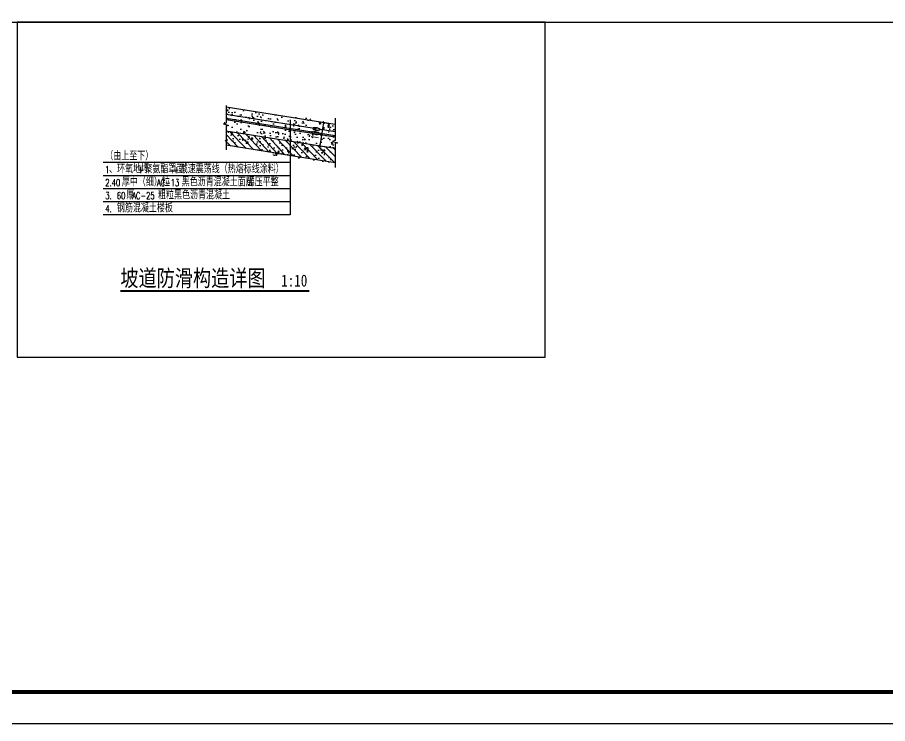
# Model space of a CAD drawing. Header units: millimetres. Extents: x 434053 to 1059003, y -2417481 to 936527.
# Drawn here: x 581645 to 609167, y -2067164 to -2044818 of the extents above; entities that cross this region are included whole.
import ezdxf

# ---------------------------------------------------------------- set-up
doc = ezdxf.new("R2010")
doc.units = ezdxf.units.MM
doc.header["$LTSCALE"] = 1000
doc.header["$MEASUREMENT"] = 0
doc.layers.get('Defpoints').update_dxf_attribs({"color": 6})
for name, color, linetype in [('6', 6, 'Continuous'), ('A-ANNO-TTLB', 7, 'Continuous'), ('COLUMN', 5, 'Continuous'), ('DIM_LEAD', 3, 'Continuous'), ('DIM_SYMB', 3, 'Continuous'), ('PUB_DIM', 83, 'Continuous'), ('PUB_TEXT', 7, 'Continuous'), ('材料填充', 251, 'Continuous')]:
    doc.layers.add(name, color=color, linetype=linetype)
doc.styles.add('-黑体', font='simhei.ttf', dxfattribs={"width": 0.8})
doc.styles.add('_TCH_DIM', font='SIMPLEX.shx', dxfattribs={"width": 0.8, "height": 3, "bigfont": 'GBCBIG.shx'})
doc.styles.add('_TCH_DIM_T3', font='SIMPLEX', dxfattribs={"width": 0.7058823529411765, "bigfont": 'GBCBIG'})
doc.styles.add('宋体', font='', dxfattribs={"width": 0.8})
doc.styles.get('宋体').set_extended_font_data('SimSun')
doc.dimstyles.new('_TCH_ARCH&&10', dxfattribs={"dimtxt": 29.75, "dimasz": 10, "dimexe": 25, "dimexo": 30, "dimgap": 10, "dimtad": 1, "dimdec": 0, "dimzin": 0, "dimdsep": 46, "dimtxsty": '_TCH_DIM_T3', "dimblk": 'ARCHTICK', "dimcen": 0.09, "dimclrt": 7, "dimazin": 2, "dimtfac": 1, "dimtdec": 0, "dimtix": 1, "dimtmove": 2, "dimatfit": 3, "dimfxl": 1, "dimtolj": 1, "dimtzin": 0, "dimarcsym": 0})

# ---------------------------------------------------------------- blocks, each defined once
blk = doc.blocks.new('sgsh')
at = {"layer": 'A-ANNO-TTLB'}
blk.add_lwpolyline([(1.164153218269348e-10, 42049.99999999965), (1.164153218269348e-10, -10500.00000000035), (29700.00000000012, -10500.00000000035), (29700.00000000012, 42049.99999999965)], close=True, dxfattribs=at)
at = {"layer": 'A-ANNO-TTLB', "const_width": 60}
blk.add_lwpolyline([(500.0000000001164, 40799.99999999965), (500.0000000001164, -10000.00000000035), (29200.00000000012, -10000.00000000035), (29200.00000000012, 40799.99999999965)], close=True, dxfattribs=at)
blk = doc.blocks.new('2q-_ArchTick')
at = {"color": 0, "linetype": 'ByBlock', "const_width": 0.4}
blk.add_lwpolyline([(-0.5, -0.5), (0.5, 0.5)], dxfattribs=at)
blk = doc.blocks.new('*D209')
at = {"layer": 'Defpoints', "color": 0, "transparency": 16777216}
for p in [(55530559.61916503, 107480281.3878332), (55530596.7429979, 107480275.4480199), (55530543.82011493, 107480182.64377)]:
    blk.add_point(p, dxfattribs=at)
at = {"layer": 'PUB_DIM', "color": 0, "lineweight": -2, "transparency": 16777216}
for p, q in [((55530580.94394779, 107480176.7039568), (55530596.7429979, 107480275.4480199)), ((55530589.24238399, 107480276.6481182), (55530621.42901368, 107480271.4982574)), ((55530573.44333389, 107480177.904055), (55530605.62996358, 107480172.7541942))]:
    blk.add_line(p, q, dxfattribs=at)
at = {"layer": 'PUB_DIM', "color": 0, "lineweight": -2, "transparency": 16777216, "xscale": 10, "yscale": 10, "zscale": 10}
for p, rotation in [((55530596.7429979, 107480275.4480199), 80.90972308018934), ((55530580.94394779, 107480176.7039568), 260.9097230801893)]:
    blk.add_blockref('2q-_ArchTick', p, dxfattribs=dict(at, rotation=rotation))
at = {"layer": 'PUB_DIM', "color": 7, "transparency": 16777216, "insert": (55530561.68885545, 107480230.4207271), "char_height": 29.75, "attachment_point": 5, "rotation": 80.90972308018935, "style": '_TCH_DIM_T3'}
blk.add_mtext('\\A1;100', dxfattribs=at)
blk = doc.blocks.new('_ArchTick')
at = {"color": 0, "linetype": 'ByBlock', "const_width": 0.4}
blk.add_lwpolyline([(-0.5, -0.5), (0.5, 0.5)], dxfattribs=at)
blk = doc.blocks.new('2q-汽车坡道构造大样')
at = {"layer": '材料填充'}
h = blk.add_hatch(dxfattribs=at)
h.set_pattern_fill('AN33C', color=256, scale=100, angle=15, style=0)
h.set_pattern_definition([(115, (55614605.44524632, 107489982.8700358), (-70.90615821972206, 12.50266877163203), [7.5, -82.5]), (170, (55614605.44524632, 107489982.8700358), (32.87051463467118, 69.06503205999034), [5.999999999999988, -65.9999999999998]), (64.54860000000002, (55614599.53640011, 107489983.9119253), (-38.03570686159593, 81.56767050996564), [6.374019000000001, -70.1142112]), (118.8158, (55614610.62162723, 107490002.1885524), (-107.3715164978284, 11.63432184171933), [11.25, -123.75]), (68.36440000000016, (55614601.67400028, 107490003.1580736), (-65.06945889949544, 118.2834118295511), [9.56102879999999, -105.1712999999999]), (173.8158, (55614610.62162723, 107490002.1885524), (-65.06936655460508, 118.2834626635495), [8.99999999999996, -98.99999999999967]), (144, (55614599.66827374, 107489999.9471137), (-68.07733743575362, -23.44090714012446), [7.5, -82.5]), (199, (55614599.66827374, 107489999.9471137), (-4.734192082007642, 76.34157983121833), [5.999999999999992, -65.99999999999987]), (93.54859999999988, (55614593.99516352, 107489997.9937011), (-72.81157016044372, 52.90061549409754), [6.374019000000002, -70.1142112]), (127.5, (55614605.44524632, 107489982.8700358), (7.441375107420867, 32.46979729703678), [0, -65.2, 0, -67, 0, -66.25]), (157.5, (55614605.44524632, 107489982.8700358), (-15.20243976786474, 44.90598651743935), [0, -38.2, 0, -63.7, 0, -25.25]), (197.5, (55614626.98539225, 107489977.0983711), (-52.14705081161797, 11.63770800675695), [0, -25, 0, -78, 0, -103.5]), (207.5, (55614636.64465051, 107489974.5101807), (-53.74055065651456, 24.76336752411899), [0, -32.5, 0, -51.8, 0, -73.5])])
h.paths.add_polyline_path([(55530183.65590692, 107480311.1603811), (55530183.65590692, 107480341.5419545), (55530248.57536599, 107480331.1548411), (55530246.99546098, 107480321.2804347), (55530261.80707046, 107480318.9105772), (55530263.38697547, 107480328.7849835), (55530347.31942918, 107480315.3557909), (55530345.73952417, 107480305.4813846), (55530360.55113365, 107480303.1115271), (55530362.13103866, 107480312.9859334), (55530446.06349237, 107480299.5567408), (55530444.48358736, 107480289.6823345), (55530459.29519684, 107480287.312477), (55530460.87510185, 107480297.1868833), (55530544.80755556, 107480283.7576907), (55530543.22765055, 107480273.8832844), (55530558.03926003, 107480271.5134269), (55530559.61916504, 107480281.3878332), (55530643.55161875, 107480267.9586406), (55530643.55161875, 107480237.5770672)])
h = blk.add_hatch(dxfattribs=at)
h.set_pattern_fill('AN33C', color=256, scale=100, angle=4.516355660921981, style=0)
h.set_pattern_definition([(125.483644339078, (55614605.44524632, 107489982.8700358), (-71.99743488388188, -0.6077582040476264), [7.499999999999992, -82.49999999999987]), (180.483644339078, (55614605.44524632, 107489982.8700358), (19.75508674868324, 73.893070942732), [5.99999999999998, -65.99999999999966]), (75.03224433907805, (55614599.4454603, 107489982.8193898), (-52.24240483828913, 73.28527140971693), [6.374019000000001, -70.1142112]), (129.299444339078, (55614607.02011978, 107490002.8079338), (-107.6960729446581, -8.096658079667003), [11.25, -123.75]), (78.84804433907802, (55614598.0454475, 107490002.1332066), (-85.50548620219367, 104.4691907924953), [9.561028799999976, -105.1712999999998]), (184.299444339078, (55614607.02011978, 107490002.8079338), (-85.5054046483188, 104.4692575805157), [8.999999999999975, -98.9999999999998]), (154.483644339078, (55614596.65745245, 107489998.610896), (-62.67572838882256, -35.43660636720085), [7.499999999999988, -82.4999999999998]), (209.483644339078, (55614596.65745245, 107489998.610896), (-18.54588347593483, 74.20579217212543), [6, -66]), (104.032244339078, (55614591.43447696, 107489995.6578421), (-81.22164142171681, 38.76912216759141), [6.374019000000001, -70.1142112]), (137.983644339078, (55614605.44524632, 107489982.8700358), (1.409118696040827, 33.28176955182023), [0, -65.19999999999979, 0, -66.9999999999998, 0, -66.2499999999998]), (167.983644339078, (55614605.44524632, 107489982.8700358), (-23.1195252471266, 41.39020841150085), [0, -38.2, 0, -63.7, 0, -25.25]), (207.983644339078, (55614627.67600251, 107489981.1140519), (-53.39409155192574, 1.955030266919528), [0, -24.99999999999992, 0, -77.99999999999967, 0, -103.4999999999997]), (217.983644339078, (55614637.64495147, 107489980.3266152), (-57.3492681772351, 14.57163668005648), [0, -32.4999999999999, 0, -51.79999999999992, 0, -73.4999999999998])])
h.paths.add_polyline_path([(55530643.55161875, 107480237.5770672), (55530643.55161875, 107480199.2083415), (55530632.55161875, 107480195.7083415), (55530654.55161875, 107480189.7083415), (55530643.55161875, 107480186.2083415), (55530643.55161875, 107480166.6867294), (55530183.65590692, 107480240.2700433), (55530183.65590692, 107480259.7916554), (55530194.65590692, 107480263.2916554), (55530172.65590692, 107480269.2916554), (55530183.65590692, 107480272.7916554), (55530183.65590692, 107480311.1603811)])
h = blk.add_hatch(dxfattribs=at)
h.set_pattern_fill('AN31C', color=256, scale=100, style=0)
h.set_pattern_definition([(135, (55614605.44524632, 107489982.8700358), (14.14213562373095, 14.14213562373095), []), (130, (55614605.44524632, 107489982.8700358), (-71.72601826007534, -6.275213498259513), [7.5, -82.5]), (185, (55614605.44524632, 107489982.8700358), (13.8751333613, 75.21921337000119), [6, -66]), (79.54860000000002, (55614599.46807832, 107489982.3471018), (-57.85093817140216, 68.94395420609536), [6.374018999999978, -70.11421119999966]), (133.8157999999999, (55614605.44524632, 107490002.8700358), (-106.7241048625644, -16.5519014329018), [11.25, -123.75]), (83.36440000000007, (55614596.55157182, 107490001.4907051), (-93.46627055487033, 97.41178709004419), [9.561028799999963, -105.1712999999997]), (188.8158, (55614605.44524632, 107490002.8700358), (-93.46619451336274, 97.41186009253249), [8.999999999999988, -98.9999999999999]), (159, (55614595.44524632, 107489997.8700358), (-59.69070521184617, -40.26188906653388), [7.5, -82.5]), (214, (55614595.44524632, 107489997.8700358), (-24.33153319215818, 72.5150045046853), [6, -66]), (108.5485999999999, (55614590.47102302, 107489994.5148752), (-84.02226285814902, 32.25304967099522), [6.374018999999995, -70.11421119999991]), (142.5, (55614605.44524632, 107489982.8700358), (-1.215985531729064, 33.28938538313114), [0, -65.2, 0, -67, 0, -66.25]), (172.5, (55614605.44524632, 107489982.8700358), (-26.30695374421486, 39.44117118823603), [0, -38.2, 0, -63.7, 0, -25.25]), (212.5, (55614627.74524632, 107489982.8700358), (-53.3822436172409, -2.255487173437976), [0, -24.99999999999997, 0, -77.99999999999987, 0, -103.4999999999999]), (222.5, (55614637.74524632, 107489982.8700358), (-58.31861693423862, 10.01049823323176), [0, -32.49999999999996, 0, -51.79999999999996, 0, -73.49999999999991])])
h.paths.add_polyline_path([(55530183.65590692, 107480179.4551992), (55530183.65590692, 107480240.2700433), (55530643.55161875, 107480166.6867294), (55530643.55161875, 107480105.8718853), (55530406.12235, 107480143.8605683), (55530404.4042033, 107480155.275382), (55530395.00376848, 107480134.4996311), (55530393.28562178, 107480145.9144448)])
at = {"layer": '6'}
for points in [[(55530183.65590692, 107480294.2930943), (55530643.55161875, 107480220.7097804)], [(55530183.65590692, 107480288.2167796), (55530643.55161875, 107480214.6334658)]]:
    blk.add_lwpolyline(points, dxfattribs=at)
at = {"layer": 'COLUMN'}
blk.add_line((55530183.65590692, 107480341.5419545), (55530643.55161875, 107480267.9586406), dxfattribs=at)
blk.add_lwpolyline([(55530183.65590692, 107480240.2700433), (55530643.55161875, 107480166.6867294)], dxfattribs=at)
at = {"layer": 'DIM_LEAD'}
for points in [[(55530183.65590692, 107480347.2179475), (55530183.65590692, 107480272.7916554), (55530172.65590692, 107480269.2916554), (55530194.65590692, 107480263.2916554), (55530183.65590692, 107480259.7916554), (55530183.65590692, 107480159.8384293)], [(55530643.55161875, 107480293.0603789), (55530643.55161875, 107480199.2083415), (55530632.55161875, 107480195.7083415), (55530654.55161875, 107480189.7083415), (55530643.55161875, 107480186.2083415), (55530643.55161875, 107480086.2551155)], [(55530643.55161875, 107480105.8718853), (55530406.12235, 107480143.8605683), (55530404.4042033, 107480155.275382), (55530395.00376848, 107480134.4996311), (55530393.28562178, 107480145.9144448), (55530183.65590692, 107480179.4551992)]]:
    blk.add_lwpolyline(points, dxfattribs=at)
at = {"layer": 'DIM_SYMB'}
for p, q in [((55530453.58742793, 107480286.3078387), (55530453.58742793, 107480106.0946449)), ((55530453.58742793, 107480106.0946449), (55529666.25644419, 107480106.0946449)), ((55530453.58742793, 107480106.0946449), (55530453.58742793, 107479886.294645)), ((55530453.58742793, 107480051.1446449), (55529666.25644419, 107480051.1446449)), ((55530453.58742793, 107479996.1946449), (55529666.25644419, 107479996.1946449)), ((55530453.58742793, 107479941.244645), (55529666.25644419, 107479941.244645)), ((55530453.58742793, 107479886.294645), (55529666.25644419, 107479886.294645))]:
    blk.add_line(p, q, dxfattribs=at)
at = {"layer": '材料填充'}
blk.add_lwpolyline([(55530183.65590692, 107480311.1603811), (55530643.55161875, 107480237.5770672)], dxfattribs=at)
at = {"layer": 'PUB_TEXT', "style": '_TCH_DIM'}
for s, p in [('（由上至下）', (55529674.39697962, 107480116.5946449)), ('、环氧地坪', (55529690.39697962, 107480061.6446449)), ('聚氨酯罩面', (55529839.26932005, 107480061.6446449)), ('减速震荡线（热熔标线涂料）', (55529988.14166047, 107480061.6446449)), ('厚中（细）粒', (55529744.39697962, 107480006.6946449)), ('黑色沥青混凝土面层', (55529996.84378813, 107480006.6946449)), ('，碾压平整', (55530237.0140009, 107480006.6946449)), ('厚', (55529763.39697962, 107479951.744645)), ('粗粒黑色沥青混凝土', (55529896.97144771, 107479951.744645)), ('钢筋混凝土楼板', (55529723.39697962, 107479896.794645))]:
    blk.add_text(s, height=33.75886524822695, dxfattribs=at).set_placement(p)
at = {"layer": 'PUB_TEXT', "style": '_TCH_DIM', "width": 0.7058823529411765}
for s, p in [('1', (55529674.39697962, 107480061.6446449)), ('+', (55529813.26932005, 107480061.6446449)), ('+', (55529962.14166047, 107480061.6446449)), ('2.40', (55529674.39697962, 107480006.6946449)), ('AC-13', (55529891.84378813, 107480006.6946449)), ('3.', (55529674.39697962, 107479951.744645)), ('60', (55529723.39697962, 107479951.744645)), ('AC-25', (55529787.97144771, 107479951.744645)), ('4.', (55529674.39697962, 107479896.794645))]:
    blk.add_text(s, height=29.75, dxfattribs=at).set_placement(p)
at = {"layer": 'PUB_DIM'}
dim = blk.add_linear_dim(base=(55530596.7429979, 107480275.4480199), p1=(55530543.82011493, 107480182.64377), p2=(55530559.61916504, 107480281.3878332), angle=80.90972308153822, dimstyle='_TCH_ARCH&&10', dxfattribs=at)
dim.commit()
dim.dimension.update_dxf_attribs({"geometry": '*D209', "text_midpoint": (55530561.68885545, 107480230.4207271), "dimtype": 129})

msp = doc.modelspace()

# ---------------------------------------------------------------- linework, layer by layer
msp.add_lwpolyline([(534088.7524089874, -2044964.284590727), (629188.7522040498, -2044964.284590727)])
msp.add_lwpolyline([(581638.7522060578, -2055564.284590727), (598340.4923656769, -2055564.284590727), (598340.4923656769, -2044964.284590727), (581638.7522060578, -2044964.284590727)], close=True)
at = {"layer": 'DIM_SYMB', "const_width": 70}
msp.add_lwpolyline([(584902.0050175283, -2053475.529695691), (590881.0833748206, -2053475.529695691)], dxfattribs=at)

# ---------------------------------------------------------------- block references
at = {"xscale": 2, "yscale": 2, "zscale": 2, "rotation": 90}
msp.add_blockref('sgsh', (615688.7522067982, -2067164.284069601), dxfattribs=at)
at = {"xscale": 7.500000000000002, "yscale": 7.500000000000002, "zscale": 7.500000000000002}
msp.add_blockref('2q-汽车坡道构造大样', (-415888134.5119713, -808150209.8550193), dxfattribs=at)

# ---------------------------------------------------------------- texts
at = {"layer": 'PUB_TEXT', "width": 0.8}
for s, height, style, p in [('坡道防滑构造详图', 525.7383966244726, '-黑体', (584902.0050175283, -2053329.622522534)), ('1:10', 379.746835443038, '宋体', (589987.8344297037, -2053335.529695691))]:
    msp.add_text(s, height=height, dxfattribs=dict(at, style=style)).set_placement(p)

doc.saveas('drawing.dxf')
